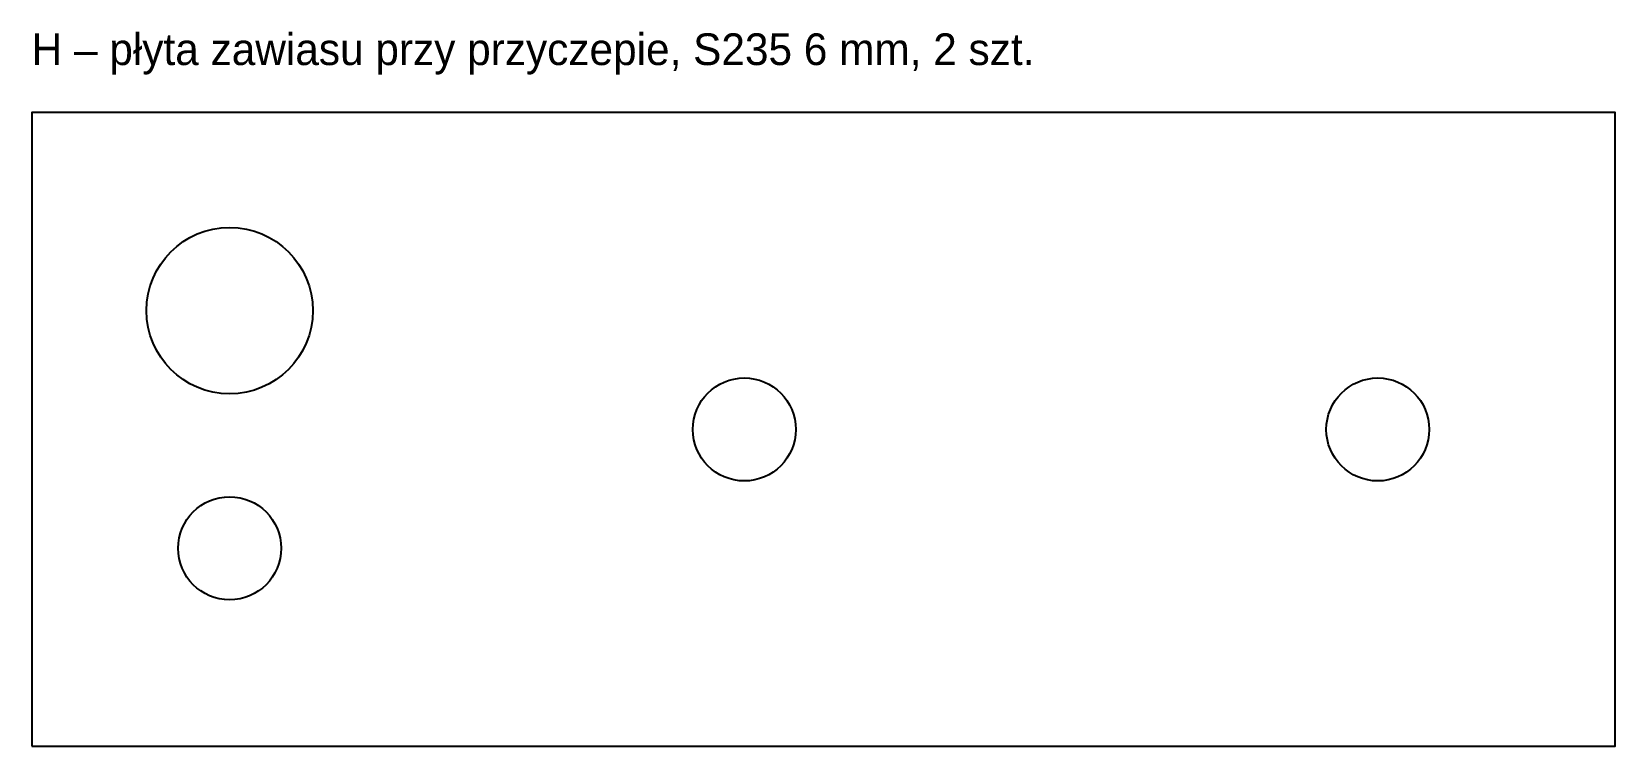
# Model space of a CAD drawing. Header units: millimetres. Extents: x 0 to 200, y 0 to 90.
import ezdxf

# ---------------------------------------------------------------- set-up
doc = ezdxf.new("R2010")
doc.units = ezdxf.units.MM
doc.layers.add('CIECIE', color=7, linetype='Continuous')
doc.layers.add('OPIS', color=3, linetype='Continuous')

msp = doc.modelspace()

# ---------------------------------------------------------------- linework, layer by layer
at = {"layer": 'CIECIE'}
msp.add_lwpolyline([(0, 0), (200, 0), (200, 80), (0, 80)], close=True, dxfattribs=at)
for centre, radius in [((25, 55), 10.5), ((90, 40), 6.5), ((170, 40), 6.5), ((25, 25), 6.5)]:
    msp.add_circle(centre, radius, dxfattribs=at)

# ---------------------------------------------------------------- texts
at = {"layer": 'OPIS'}
msp.add_text('H – płyta zawiasu przy przyczepie, S235 6 mm, 2 szt.', height=4, dxfattribs=at).set_placement((0, 86))

doc.saveas('drawing.dxf')
